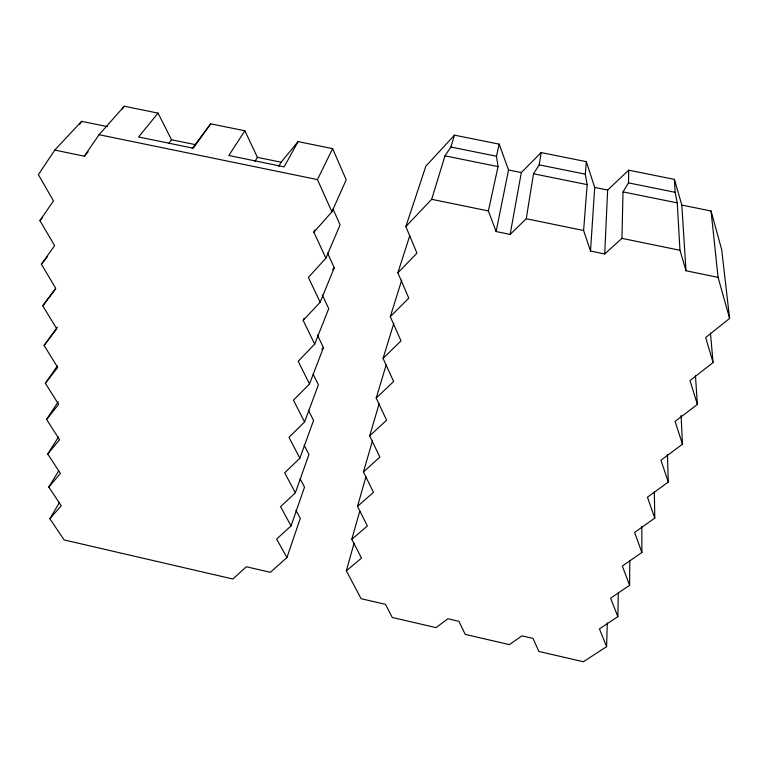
<?xml version="1.0" encoding="UTF-8"?>
<svg xmlns="http://www.w3.org/2000/svg" width="768" height="768" viewBox="0 0 768 768"><rect width="100%" height="100%" fill="white"/><g stroke="black" fill="none" stroke-linecap="round" stroke-linejoin="round"><path stroke-width="1.15" d="M354.077 543.158L346.349 570.835L361.123 598.714L385.459 604.339L392.275 617.482L436.022 627.619L447.917 618.758L458.928 621.302L465.226 634.387L509.366 644.611L521.952 635.856L533.059 638.429L538.838 651.437L583.382 661.757L606.605 646.656L599.434 628.896L617.846 616.646L610.627 598.186L629.597 585.293L629.808 560.352M346.349 570.835L361.517 558.096L351.792 539.328L367.363 525.936L357.485 506.4L373.478 492.298L363.437 471.955L379.882 457.094L369.677 435.878L386.592 420.202L376.205 398.064L393.629 381.514L383.069 358.378L401.011 340.877L390.278 316.675L408.787 298.147L397.862 272.803L416.966 253.162L405.85 226.579L425.866 166.157L454.454 135.149L499.181 144.144L496.464 156.24L498.058 166.598L488.362 210.95L496.128 231.542L510.144 234.432L521.318 172.57L541.123 152.573L586.33 161.664L585.312 174.173L587.165 184.637L583.603 230.506L590.515 251.03L604.694 253.958L621.946 238.368L623.011 191.894L628.531 182.899L628.723 170.189L674.41 179.376L681.811 205.075L685.997 270.749L718.08 277.363L729.6 318.442L705.686 337.526L713.069 362.563L690 380.544L697.373 404.429L675.101 421.392L682.474 444.202L660.941 460.224L668.285 482.045L647.462 497.203L654.778 518.093L634.608 532.435L641.894 552.47L622.349 566.064L629.597 585.293M617.846 616.646L618.298 592.704M606.605 646.656L607.277 622.906M604.694 253.958L607.651 190.051L628.723 170.189M590.515 251.03L594.71 187.43L586.33 161.664M510.144 234.432L526.253 218.726L533.51 173.77L539.222 164.87L541.123 152.573M496.128 231.542L508.522 169.978L499.181 144.144M351.792 539.328L359.856 510.787M357.485 506.4L366 476.621M363.437 471.955L372.422 440.986M369.677 435.878L379.133 403.805M405.85 226.579L431.674 199.306L444.989 155.846L450.874 147.034L454.454 135.149M376.205 398.064L386.141 364.973M383.069 358.378L393.83 323.251M390.278 316.675L401.702 280.186M397.862 272.803L409.766 235.757M59.549 502.368L49.862 518.736L64.147 539.942L232.877 579.014L246.307 566.755L270.384 572.304L286.944 557.568L300.278 518.371L295.92 510.298M286.944 557.568L276.624 539.078L291.062 525.898L304.522 487.104L300.096 478.723M291.062 525.898L280.55 506.678L295.363 492.806L308.947 454.483L304.147 445.2M295.363 492.806L284.669 472.8L299.866 458.189L313.565 420.422L308.41 410.227M299.866 458.189L288.97 437.347L304.589 421.949L318.394 384.835L313.142 374.218M304.589 421.949L293.472 400.214L309.523 383.971L323.443 347.597L317.338 334.963M309.523 383.971L298.205 361.267L314.707 344.112L328.733 308.611L322.301 294.979M314.707 344.112L303.168 320.381L320.16 302.237L334.272 267.744L327.523 253.066M303.168 320.381L304.08 318.211M320.16 302.237L308.381 277.411L325.891 258.202L340.09 224.851L333.034 209.088M325.891 258.202L313.872 232.176L331.92 211.814L346.205 179.779L332.621 148.627L298.07 141.6L281.107 162.211L278.803 166.33M313.872 232.176L314.861 230.006M331.92 211.814L317.453 179.597L332.621 148.627M298.07 141.6L284.141 166.848L228.816 155.501L244.867 130.781L210.682 123.83L192.259 148.397M254.938 161.434L257.395 157.354L244.867 130.781M49.862 518.736L61.229 505.786L48.806 487.037L58.714 470.88M48.806 487.037L60.403 473.443L47.712 453.965L58.474 437.03M47.712 453.965L59.549 439.68L46.56 419.414L58.224 401.779M107.443 126.624L81.6 121.334L54.778 150.077L38.4 174.643L53.472 200.909L39.926 220.57L54.614 245.645L41.386 264.24L55.699 288.221L42.768 305.818L56.726 328.771L44.093 345.456L57.715 367.45L45.35 383.28L58.646 404.381L46.56 419.414M79.594 124.32L81.6 121.334M54.778 150.077L84.288 156.182L99.082 134.707L124.243 106.243L158.054 113.117L171.533 139.757L194.995 144.566M45.35 383.28L57.293 365.981M122.275 109.085L124.243 106.243M210.682 123.83L193.286 148.205L138.576 136.982L158.054 113.117M44.093 345.456L57.379 327.101M168.662 143.549L171.533 139.757M42.768 305.818L55.67 288.893M41.386 264.24L47.27 256.954M39.926 220.57L42.259 217.862M84.288 156.182L88.157 151.776M332.707 269.434L334.272 267.744M321.802 349.286L323.443 347.597M450.874 147.034L496.464 156.24M539.222 164.87L585.312 174.173M628.531 182.899L675.12 192.298L677.251 202.877L679.968 250.282L685.997 270.749M444.989 155.846L498.058 166.598M533.51 173.77L587.165 184.637M623.011 191.894L677.251 202.877M508.522 169.978L521.318 172.57M594.71 187.43L607.651 190.051M681.811 205.075L711.053 210.998L721.699 249.696L729.6 318.442M257.395 157.354L281.107 162.211M431.674 199.306L488.362 210.95M526.253 218.726L583.603 230.506M621.946 238.368L679.968 250.282M99.082 134.707L317.453 179.597M711.053 210.998L718.08 277.363M710.438 333.053L713.069 362.563M695.462 375.859L697.373 404.429M674.41 179.376L675.12 192.298M681.091 415.498L682.474 444.202M667.43 454.493L668.285 482.045M654.346 491.76L654.778 518.093M641.808 526.214L641.894 552.47"/></g></svg>
